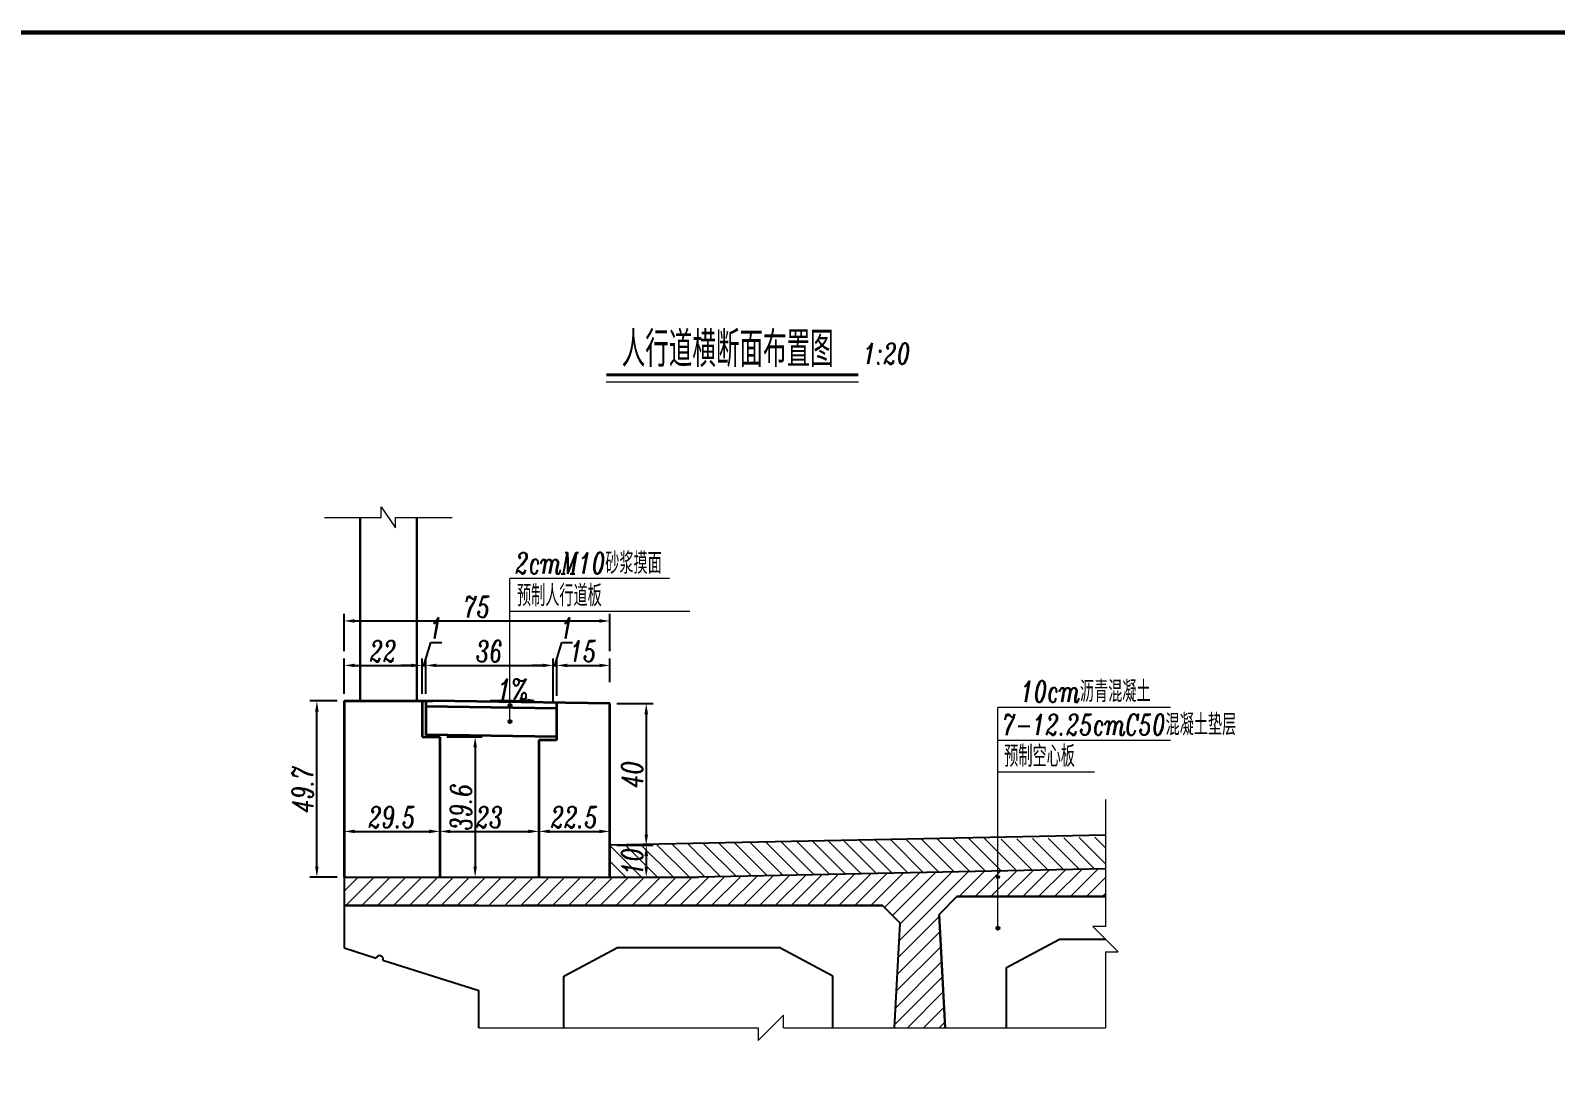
# Model space of a CAD drawing. Header units: millimetres. Extents: x -24082 to -8318, y -18393 to -12453.
# Drawn here: x -17461.1 to -17245.9, y -12601.5 to -12452.8 of the extents above; entities that cross this region are included whole.
import ezdxf
from ezdxf.enums import TextEntityAlignment as Align

# ---------------------------------------------------------------- set-up
doc = ezdxf.new("R2010")
doc.units = ezdxf.units.MM
doc.header["$LTSCALE"] = 12
for name, color, linetype, lineweight in [('Dim', 7, 'Continuous', 18), ('结构线', 4, 'Continuous', 30), ('表格_文字', 3, 'Continuous', 13), ('钢筋线', 5, 'Continuous', 35)]:
    doc.layers.add(name, color=color, linetype=linetype, lineweight=lineweight)
doc.layers.add('TK', color=2, linetype='Continuous')
doc.layers.add('图框', color=5, linetype='Continuous')
doc.styles.add('ffdb', font='italc1.shx', dxfattribs={"width": 0.7, "bigfont": 'fsdb.shx'})
doc.styles.add('FSDB', font='italc1.shx', dxfattribs={"width": 0.75, "bigfont": 'fsdb.shx'})
doc.dimstyles.new('比例20', dxfattribs={"dimtxt": 3, "dimasz": 1.5, "dimexe": 1, "dimexo": 1, "dimgap": 0.5, "dimtad": 1, "dimdec": 1, "dimlfac": 2, "dimdsep": 46, "dimtxsty": 'ffdb', "dimcen": 0, "dimclrd": 3, "dimclre": 3, "dimclrt": 3, "dimadec": 0, "dimazin": 0, "dimtfac": 2.5, "dimtdec": 1, "dimtofl": 0, "dimtmove": 0, "dimatfit": 3, "dimfxl": 1, "dimtolj": 1, "dimtzin": 0, "dimarcsym": 0})
pattern_1 = [(45, (-21783.9525, -12779.0932), (-1.122532, 1.122532), [])]
pattern_2 = [(135, (-21783.9525, -12779.0932), (-1.122532, -1.122532), [])]

# ---------------------------------------------------------------- blocks, each defined once
blk = doc.blocks.new('*D628')
at = {"color": 3, "lineweight": -2, "ltscale": 10}
for p, q in [((-17402.34, -12552.52), (-17397.35, -12552.52)), ((-17398.35, -12554.02), (-17398.35, -12570.84)), ((-17400.93, -12572.34), (-17397.35, -12572.34))]:
    blk.add_line(p, q, dxfattribs=at)
at = {"color": 3, "ltscale": 10}
for points in [[(-17398.6, -12554.02), (-17398.1, -12554.02), (-17398.35, -12552.52)], [(-17398.6, -12570.84), (-17398.1, -12570.84), (-17398.35, -12572.34)]]:
    blk.add_solid(points, dxfattribs=at)
at = {"layer": 'Defpoints', "color": 0, "ltscale": 10}
for p in [(-17403.34, -12552.52), (-17401.93, -12572.34), (-17398.35, -12572.34)]:
    blk.add_point(p, dxfattribs=at)
at = {"color": 3, "ltscale": 10, "insert": (-17400.35, -12562.43), "char_height": 3, "attachment_point": 5, "rotation": 90, "style": 'ffdb'}
blk.add_mtext('\\A1;39.6', dxfattribs=at)
blk = doc.blocks.new('*D629')
at = {"layer": 'Defpoints', "color": 0}
for p in [(-17405.32, -12542.45), (-17405.84, -12547.28), (-17405.32, -12547.36)]:
    blk.add_point(p, dxfattribs=at)
at = {"layer": '钢筋线', "color": 3, "lineweight": -2}
for p, q in [((-17405.58, -12542.45), (-17404.61, -12539.2)), ((-17404.61, -12539.2), (-17403.07, -12539.2)), ((-17405.84, -12546.28), (-17405.84, -12541.45)), ((-17405.32, -12546.36), (-17405.32, -12541.45)), ((-17407.34, -12542.45), (-17408.84, -12542.45)), ((-17405.84, -12542.45), (-17405.32, -12542.45)), ((-17403.82, -12542.45), (-17402.32, -12542.45))]:
    blk.add_line(p, q, dxfattribs=at)
at = {"layer": '钢筋线', "color": 3}
for points in [[(-17407.34, -12542.2), (-17407.34, -12542.7), (-17405.84, -12542.45)], [(-17403.82, -12542.2), (-17403.82, -12542.7), (-17405.32, -12542.45)]]:
    blk.add_solid(points, dxfattribs=at)
at = {"layer": '钢筋线', "color": 3, "insert": (-17403.84, -12537.2), "char_height": 3, "attachment_point": 5, "style": 'ffdb'}
blk.add_mtext('\\A1;1', dxfattribs=at)
blk = doc.blocks.new('*D630')
at = {"layer": 'Defpoints', "color": 0}
for p in [(-17387.34, -12542.45), (-17405.32, -12547.48), (-17387.34, -12548.72)]:
    blk.add_point(p, dxfattribs=at)
at = {"layer": '钢筋线', "color": 3, "lineweight": -2}
for p, q in [((-17405.32, -12546.48), (-17405.32, -12541.45)), ((-17387.34, -12547.72), (-17387.34, -12541.45)), ((-17403.82, -12542.45), (-17388.84, -12542.45))]:
    blk.add_line(p, q, dxfattribs=at)
at = {"layer": '钢筋线', "color": 3}
for points in [[(-17403.82, -12542.2), (-17403.82, -12542.7), (-17405.32, -12542.45)], [(-17388.84, -12542.2), (-17388.84, -12542.7), (-17387.34, -12542.45)]]:
    blk.add_solid(points, dxfattribs=at)
at = {"layer": '钢筋线', "color": 3, "insert": (-17396.33, -12540.45), "char_height": 3, "attachment_point": 5, "style": 'ffdb'}
blk.add_mtext('\\A1;36', dxfattribs=at)
blk = doc.blocks.new('*D631')
at = {"color": 3, "lineweight": -2, "ltscale": 10}
for p, q in [((-17387.09, -12542.45), (-17386.12, -12539.2)), ((-17386.12, -12539.2), (-17384.59, -12539.2)), ((-17387.34, -12547.72), (-17387.34, -12541.45)), ((-17386.84, -12546.73), (-17386.84, -12541.45)), ((-17388.84, -12542.45), (-17390.34, -12542.45)), ((-17387.34, -12542.45), (-17386.84, -12542.45)), ((-17385.34, -12542.45), (-17383.84, -12542.45))]:
    blk.add_line(p, q, dxfattribs=at)
at = {"color": 3, "ltscale": 10}
for points in [[(-17388.84, -12542.2), (-17388.84, -12542.7), (-17387.34, -12542.45)], [(-17385.34, -12542.2), (-17385.34, -12542.7), (-17386.84, -12542.45)]]:
    blk.add_solid(points, dxfattribs=at)
at = {"layer": 'Defpoints', "color": 0, "ltscale": 10}
for p in [(-17386.84, -12542.45), (-17386.84, -12547.73), (-17387.34, -12548.72)]:
    blk.add_point(p, dxfattribs=at)
at = {"color": 3, "ltscale": 10, "insert": (-17385.35, -12537.2), "char_height": 3, "attachment_point": 5, "style": 'ffdb'}
blk.add_mtext('\\A1;1', dxfattribs=at)
blk = doc.blocks.new('*D632')
at = {"color": 3, "lineweight": -2, "ltscale": 10}
for p, q in [((-17386.84, -12546.73), (-17386.84, -12541.45)), ((-17379.34, -12544.83), (-17379.34, -12541.45)), ((-17385.34, -12542.45), (-17380.84, -12542.45))]:
    blk.add_line(p, q, dxfattribs=at)
at = {"color": 3, "ltscale": 10}
for points in [[(-17385.34, -12542.2), (-17385.34, -12542.7), (-17386.84, -12542.45)], [(-17380.84, -12542.2), (-17380.84, -12542.7), (-17379.34, -12542.45)]]:
    blk.add_solid(points, dxfattribs=at)
at = {"layer": 'Defpoints', "color": 0, "ltscale": 10}
for p in [(-17379.34, -12542.45), (-17379.34, -12545.83), (-17386.84, -12547.73)]:
    blk.add_point(p, dxfattribs=at)
at = {"color": 3, "ltscale": 10, "insert": (-17383.09, -12540.45), "char_height": 3, "attachment_point": 5, "style": 'ffdb'}
blk.add_mtext('\\A1;15', dxfattribs=at)
blk = doc.blocks.new('*D633')
at = {"color": 3, "lineweight": -2, "ltscale": 10}
for p, q in [((-17416.84, -12565.7), (-17416.84, -12566.88)), ((-17415.34, -12565.88), (-17404.84, -12565.88)), ((-17403.34, -12565.7), (-17403.34, -12566.88))]:
    blk.add_line(p, q, dxfattribs=at)
at = {"color": 3, "ltscale": 10}
for points in [[(-17415.34, -12565.63), (-17415.34, -12566.13), (-17416.84, -12565.88)], [(-17404.84, -12565.63), (-17404.84, -12566.13), (-17403.34, -12565.88)]]:
    blk.add_solid(points, dxfattribs=at)
at = {"layer": 'Defpoints', "color": 0, "ltscale": 10}
for p in [(-17416.84, -12564.7), (-17403.34, -12564.7), (-17403.34, -12565.88)]:
    blk.add_point(p, dxfattribs=at)
at = {"color": 3, "ltscale": 10, "insert": (-17410.09, -12563.88), "char_height": 3, "attachment_point": 5, "style": 'ffdb'}
blk.add_mtext('\\A1;29.5', dxfattribs=at)
blk = doc.blocks.new('*D634')
at = {"color": 3, "lineweight": -2, "ltscale": 10}
for p, q in [((-17389.34, -12565.88), (-17389.34, -12566.88)), ((-17387.84, -12565.88), (-17380.84, -12565.88)), ((-17379.34, -12566.83), (-17379.34, -12566.88))]:
    blk.add_line(p, q, dxfattribs=at)
at = {"color": 3, "ltscale": 10}
for points in [[(-17387.84, -12565.63), (-17387.84, -12566.13), (-17389.34, -12565.88)], [(-17380.84, -12565.63), (-17380.84, -12566.13), (-17379.34, -12565.88)]]:
    blk.add_solid(points, dxfattribs=at)
at = {"layer": 'Defpoints', "color": 0, "ltscale": 10}
for p in [(-17389.34, -12564.88), (-17379.34, -12565.83), (-17379.34, -12565.88)]:
    blk.add_point(p, dxfattribs=at)
at = {"color": 3, "ltscale": 10, "insert": (-17384.34, -12563.88), "char_height": 3, "attachment_point": 5, "style": 'ffdb'}
blk.add_mtext('\\A1;22.5', dxfattribs=at)
blk = doc.blocks.new('*D627')
at = {"color": 3, "lineweight": -2, "ltscale": 10}
for p, q in [((-17403.34, -12565.7), (-17403.34, -12566.88)), ((-17401.84, -12565.88), (-17390.84, -12565.88)), ((-17389.34, -12565.88), (-17389.34, -12566.88))]:
    blk.add_line(p, q, dxfattribs=at)
at = {"color": 3, "ltscale": 10}
for points in [[(-17401.84, -12565.63), (-17401.84, -12566.13), (-17403.34, -12565.88)], [(-17390.84, -12565.63), (-17390.84, -12566.13), (-17389.34, -12565.88)]]:
    blk.add_solid(points, dxfattribs=at)
at = {"layer": 'Defpoints', "color": 0, "ltscale": 10}
for p in [(-17403.34, -12564.7), (-17389.34, -12564.88), (-17389.34, -12565.88)]:
    blk.add_point(p, dxfattribs=at)
at = {"color": 3, "ltscale": 10, "insert": (-17396.34, -12563.88), "char_height": 3, "attachment_point": 5, "style": 'ffdb'}
blk.add_mtext('\\A1;23', dxfattribs=at)
blk = doc.blocks.new('*D638')
at = {"layer": 'Defpoints', "color": 0, "linetype": 'Continuous'}
for p in [(-17379.34, -12547.84), (-17379.34, -12567.84), (-17374.2, -12567.84)]:
    blk.add_point(p, dxfattribs=at)
at = {"layer": 'Dim', "color": 3, "linetype": 'Continuous', "lineweight": -2}
for p, q in [((-17378.34, -12547.84), (-17373.2, -12547.84)), ((-17374.2, -12549.34), (-17374.2, -12566.34)), ((-17378.34, -12567.84), (-17373.2, -12567.84))]:
    blk.add_line(p, q, dxfattribs=at)
at = {"layer": 'Dim', "color": 3, "linetype": 'Continuous'}
for points in [[(-17374.45, -12549.34), (-17373.95, -12549.34), (-17374.2, -12547.84)], [(-17374.45, -12566.34), (-17373.95, -12566.34), (-17374.2, -12567.84)]]:
    blk.add_solid(points, dxfattribs=at)
at = {"layer": 'Dim', "color": 3, "linetype": 'Continuous', "insert": (-17376.2, -12557.84), "char_height": 3, "attachment_point": 5, "rotation": 90, "style": 'ffdb'}
blk.add_mtext('\\A1;40', dxfattribs=at)
blk = doc.blocks.new('*D639')
at = {"layer": 'Defpoints', "color": 0, "linetype": 'Continuous'}
for p in [(-17379.34, -12567.84), (-17379.34, -12572.34), (-17374.2, -12572.34)]:
    blk.add_point(p, dxfattribs=at)
at = {"layer": 'Dim', "color": 3, "linetype": 'Continuous', "lineweight": -2}
for p, q in [((-17378.34, -12567.84), (-17373.2, -12567.84)), ((-17374.2, -12569.34), (-17374.2, -12570.84)), ((-17378.34, -12572.34), (-17373.2, -12572.34))]:
    blk.add_line(p, q, dxfattribs=at)
at = {"layer": 'Dim', "color": 3, "linetype": 'Continuous'}
for points in [[(-17374.45, -12569.34), (-17373.95, -12569.34), (-17374.2, -12567.84)], [(-17374.45, -12570.84), (-17373.95, -12570.84), (-17374.2, -12572.34)]]:
    blk.add_solid(points, dxfattribs=at)
at = {"layer": 'Dim', "color": 3, "linetype": 'Continuous', "insert": (-17376.2, -12570.09), "char_height": 3, "attachment_point": 5, "rotation": 90, "style": 'ffdb'}
blk.add_mtext('\\A1;10', dxfattribs=at)
blk = doc.blocks.new('*D640')
at = {"color": 3, "lineweight": -2, "ltscale": 10}
for p, q in [((-17417.84, -12547.47), (-17421.69, -12547.47)), ((-17420.69, -12570.84), (-17420.69, -12548.97)), ((-17417.84, -12572.34), (-17421.69, -12572.34))]:
    blk.add_line(p, q, dxfattribs=at)
at = {"color": 3, "ltscale": 10}
for points in [[(-17420.94, -12548.97), (-17420.44, -12548.97), (-17420.69, -12547.47)], [(-17420.94, -12570.84), (-17420.44, -12570.84), (-17420.69, -12572.34)]]:
    blk.add_solid(points, dxfattribs=at)
at = {"layer": 'Defpoints', "color": 0, "ltscale": 10}
for p in [(-17420.69, -12547.47), (-17416.84, -12547.47), (-17416.84, -12572.34)]:
    blk.add_point(p, dxfattribs=at)
at = {"color": 3, "ltscale": 10, "insert": (-17422.69, -12559.91), "char_height": 3, "attachment_point": 5, "rotation": 90, "style": 'ffdb'}
blk.add_mtext('\\A1;49.7', dxfattribs=at)
blk = doc.blocks.new('*D641')
at = {"layer": 'Defpoints', "color": 0, "linetype": 'Continuous'}
for p in [(-17405.84, -12542.45), (-17416.84, -12547.47), (-17405.84, -12547.47)]:
    blk.add_point(p, dxfattribs=at)
at = {"layer": 'Dim', "color": 3, "linetype": 'Continuous', "lineweight": -2}
for p, q in [((-17416.84, -12546.47), (-17416.84, -12541.45)), ((-17405.84, -12546.47), (-17405.84, -12541.45)), ((-17415.34, -12542.45), (-17407.34, -12542.45))]:
    blk.add_line(p, q, dxfattribs=at)
at = {"layer": 'Dim', "color": 3, "linetype": 'Continuous'}
for points in [[(-17415.34, -12542.2), (-17415.34, -12542.7), (-17416.84, -12542.45)], [(-17407.34, -12542.2), (-17407.34, -12542.7), (-17405.84, -12542.45)]]:
    blk.add_solid(points, dxfattribs=at)
at = {"layer": 'Dim', "color": 3, "linetype": 'Continuous', "insert": (-17411.34, -12540.45), "char_height": 3, "attachment_point": 5, "style": 'ffdb'}
blk.add_mtext('\\A1;22', dxfattribs=at)
blk = doc.blocks.new('*D642')
at = {"color": 3, "lineweight": -2, "ltscale": 10}
for p, q in [((-17416.84, -12540.45), (-17416.84, -12535.17)), ((-17379.34, -12540.45), (-17379.34, -12535.17)), ((-17415.34, -12536.17), (-17380.84, -12536.17))]:
    blk.add_line(p, q, dxfattribs=at)
at = {"color": 3, "ltscale": 10}
for points in [[(-17415.34, -12535.92), (-17415.34, -12536.42), (-17416.84, -12536.17)], [(-17380.84, -12535.92), (-17380.84, -12536.42), (-17379.34, -12536.17)]]:
    blk.add_solid(points, dxfattribs=at)
at = {"layer": 'Defpoints', "color": 0, "ltscale": 10}
for p in [(-17379.34, -12536.17), (-17416.84, -12541.45), (-17379.34, -12541.45)]:
    blk.add_point(p, dxfattribs=at)
at = {"color": 3, "ltscale": 10, "insert": (-17398.09, -12534.17), "char_height": 3, "attachment_point": 5, "style": 'ffdb'}
blk.add_mtext('\\A1;75', dxfattribs=at)

msp = doc.modelspace()

# ---------------------------------------------------------------- hatches: boundary and pattern name
at = {"ltscale": 10}
h = msp.add_hatch(color=256, dxfattribs=at)
edge = h.paths.add_edge_path()
edge.add_arc((-17393.436, -12548.106), 0.22, 0, 360)
h = msp.add_hatch(color=256, dxfattribs=at)
edge = h.paths.add_edge_path()
edge.add_arc((-17393.436, -12550.367), 0.22, 0, 360)
h = msp.add_hatch(color=256, dxfattribs=at)
edge = h.paths.add_edge_path()
edge.add_arc((-17324.562, -12579.539), 0.22, 0, 360)
at = {"layer": '表格_文字'}
h = msp.add_hatch(dxfattribs=at)
h.set_pattern_fill('ANSI31', color=256, angle=90, style=0)
h.set_pattern_definition(pattern_2)
h.paths.add_polyline_path([(-17324.562, -12566.74), (-17379.344, -12567.844), (-17379.344, -12572.345), (-17366.844, -12572.345), (-17324.562, -12571.493)])
h.paths.add_polyline_path([(-17378.455, -12571.345), (-17378.455, -12568.845), (-17373.955, -12568.845), (-17373.955, -12571.345)], flags=24)
h = msp.add_hatch(dxfattribs=at)
h.set_pattern_fill('ANSI31', color=256, angle=90, style=0)
h.set_pattern_definition(pattern_2)
h.paths.add_polyline_path([(-17309.376, -12566.686), (-17324.562, -12566.992), (-17324.562, -12571.493), (-17309.376, -12571.187)])
h = msp.add_hatch(dxfattribs=at)
h.set_pattern_fill('ANSI31', color=256, style=0)
h.set_pattern_definition(pattern_1)
h.paths.add_polyline_path([(-17416.844, -12572.345), (-17416.844, -12576.338), (-17397.844, -12576.338), (-17397.844, -12576.338), (-17391.844, -12576.338), (-17340.844, -12576.338), (-17338.344, -12578.838), (-17339.15, -12593.607), (-17331.995, -12593.607), (-17332.869, -12577.588), (-17330.369, -12575.088), (-17324.562, -12575.088), (-17324.562, -12572.533, -0.4142136), (-17324.782, -12572.313, -0.4142136), (-17324.562, -12572.093), (-17324.562, -12571.493), (-17366.844, -12572.345)])
h = msp.add_hatch(color=256, dxfattribs=at)
edge = h.paths.add_edge_path()
edge.add_arc((-17324.562, -12572.313), 0.22, 0, 360)
h = msp.add_hatch(dxfattribs=at)
h.set_pattern_fill('ANSI31', color=256, style=0)
h.set_pattern_definition(pattern_1)
h.paths.add_polyline_path([(-17309.376, -12571.187), (-17324.562, -12571.493), (-17324.562, -12572.093, -0.4142136), (-17324.342, -12572.313, -0.4142136), (-17324.562, -12572.533), (-17324.562, -12575.088), (-17309.376, -12575.088)])

# ---------------------------------------------------------------- linework, layer by layer
at = {"const_width": 0.6}
msp.add_lwpolyline([(-17558.125, -12453.118), (-17138.125, -12453.118), (-17138.125, -12750.118), (-17558.125, -12750.118)], close=True, dxfattribs=at)
at = {"ltscale": 10}
for centre in [(-17393.436, -12548.106), (-17393.436, -12550.367), (-17324.562, -12579.539)]:
    msp.add_circle(centre, 0.22, dxfattribs=at)
at = {"layer": 'Dim', "linetype": 'Continuous'}
msp.add_lwpolyline([(-17419.594, -12521.544), (-17411.594, -12521.544), (-17411.594, -12520.044), (-17409.594, -12523.044), (-17409.594, -12521.544), (-17401.594, -12521.544)], dxfattribs=at)
at = {"layer": 'TK', "color": 4, "linetype": 'Continuous'}
for p, q in [((-17309.376, -12566.434), (-17379.344, -12567.844)), ((-17416.844, -12572.343), (-17416.844, -12582.338)), ((-17416.844, -12572.345), (-17366.844, -12572.345)), ((-17309.376, -12571.187), (-17366.844, -12572.345)), ((-17416.844, -12576.338), (-17340.844, -12576.338)), ((-17414.344, -12576.338), (-17391.844, -12576.338)), ((-17340.844, -12576.338), (-17391.844, -12576.338)), ((-17338.344, -12578.838), (-17340.844, -12576.338)), ((-17330.369, -12575.088), (-17332.869, -12577.588)), ((-17309.376, -12575.088), (-17330.369, -12575.088)), ((-17339.15, -12593.607), (-17338.344, -12578.838)), ((-17332.869, -12577.588), (-17331.995, -12593.607)), ((-17416.844, -12582.338), (-17412.321, -12583.766)), ((-17385.844, -12586.338), (-17378.344, -12582.338)), ((-17355.344, -12582.338), (-17378.344, -12582.338)), ((-17347.844, -12586.338), (-17355.344, -12582.338)), ((-17323.369, -12585.088), (-17315.869, -12581.088)), ((-17315.869, -12581.088), (-17309.376, -12581.088)), ((-17411.367, -12584.067), (-17397.844, -12588.338)), ((-17323.369, -12593.607), (-17323.369, -12585.088)), ((-17385.844, -12593.607), (-17385.844, -12586.338)), ((-17347.844, -12593.607), (-17347.844, -12586.338)), ((-17397.844, -12593.607), (-17397.844, -12588.338))]:
    msp.add_line(p, q, dxfattribs=at)
at = {"layer": 'TK', "color": 7, "linetype": 'Continuous'}
for p, q in [((-17397.844, -12576.338), (-17416.844, -12576.338)), ((-17397.844, -12576.338), (-17416.844, -12576.338)), ((-17340.844, -12576.338), (-17338.344, -12578.838)), ((-17330.369, -12575.088), (-17332.869, -12577.588)), ((-17330.369, -12575.088), (-17309.376, -12575.088)), ((-17339.15, -12593.607), (-17338.344, -12578.838)), ((-17331.995, -12593.607), (-17332.869, -12577.588))]:
    msp.add_line(p, q, dxfattribs=at)
at = {"layer": 'TK', "color": 4, "linetype": 'Continuous'}
msp.add_arc((-17411.844, -12583.917), 0.5, 342.47443, 162.47443, dxfattribs=at)
at = {"layer": '图框', "color": 0}
msp.add_lwpolyline([(-17558.125, -12453.118), (-17138.125, -12453.118), (-17138.125, -12750.118), (-17558.125, -12750.118)], close=True, dxfattribs=at)
at = {"layer": '结构线', "color": 4, "linetype": 'Continuous'}
for p, q in [((-17414.594, -12547.469), (-17414.594, -12521.544)), ((-17406.594, -12547.469), (-17406.594, -12521.544))]:
    msp.add_line(p, q, dxfattribs=at)
at = {"layer": '表格_文字', "ltscale": 10}
msp.add_line((-17379.848, -12502.423), (-17344.244, -12502.423), dxfattribs=at)
at = {"layer": '表格_文字'}
for p, q in [((-17370.918, -12530.165), (-17393.436, -12530.165)), ((-17393.436, -12550.367), (-17393.436, -12530.165)), ((-17368.037, -12534.852), (-17393.436, -12534.852)), ((-17396.189, -12547.309), (-17390.022, -12547.402)), ((-17391.989, -12547.051), (-17391.994, -12547.372)), ((-17390.022, -12547.402), (-17391.989, -12547.051)), ((-17324.562, -12579.759), (-17324.562, -12548.377)), ((-17300.189, -12548.377), (-17324.562, -12548.377)), ((-17300.189, -12553.064), (-17324.562, -12553.064)), ((-17310.914, -12557.52), (-17324.562, -12557.52)), ((-17309.376, -12561.369), (-17309.376, -12579.282)), ((-17309.376, -12579.282), (-17311.166, -12579.282)), ((-17311.166, -12579.282), (-17307.586, -12582.894)), ((-17309.376, -12582.894), (-17307.586, -12582.894)), ((-17309.376, -12582.894), (-17309.376, -12593.607)), ((-17397.844, -12593.607), (-17358.418, -12593.607)), ((-17354.806, -12591.817), (-17358.418, -12595.397)), ((-17358.418, -12593.607), (-17358.418, -12595.397)), ((-17354.806, -12593.607), (-17354.806, -12591.817)), ((-17354.806, -12593.607), (-17309.376, -12593.607))]:
    msp.add_line(p, q, dxfattribs=at)
at = {"layer": '表格_文字', "ltscale": 10, "const_width": 0.4}
msp.add_lwpolyline([(-17379.848, -12501.423), (-17344.244, -12501.423)], dxfattribs=at)
at = {"layer": '表格_文字'}
msp.add_circle((-17324.562, -12572.313), 0.22, dxfattribs=at)
at = {"layer": '钢筋线', "color": 1}
for p, q in [((-17416.844, -12547.469), (-17416.844, -12572.345)), ((-17416.844, -12547.469), (-17404.373, -12547.469)), ((-17416.844, -12547.469), (-17405.844, -12547.469)), ((-17405.844, -12547.469), (-17405.844, -12552.52)), ((-17405.844, -12547.469), (-17405.844, -12552.52)), ((-17405.322, -12547.476), (-17405.31, -12552.268)), ((-17386.844, -12548.544), (-17405.32, -12548.267)), ((-17379.344, -12547.844), (-17404.385, -12547.468)), ((-17386.844, -12547.732), (-17386.844, -12553.017)), ((-17379.344, -12572.345), (-17379.344, -12547.844)), ((-17405.844, -12552.52), (-17403.344, -12552.52)), ((-17386.844, -12552.545), (-17405.31, -12552.268)), ((-17403.344, -12552.52), (-17403.344, -12572.345)), ((-17389.344, -12553.017), (-17389.344, -12572.345)), ((-17386.844, -12553.017), (-17389.344, -12553.017))]:
    msp.add_line(p, q, dxfattribs=at)

# ---------------------------------------------------------------- texts
at = {"layer": '表格_文字', "width": 0.7}
for s, height, style, p in [('人行道横断面布置图', 5, 'ffdb', (-17377.666, -12500.314)), ('2cmM10砂浆摸面', 3, 'FSDB', (-17392.673, -12529.514)), ('预制人行道板', 3, 'FSDB', (-17392.445, -12534.098)), ('10cm沥青混凝土', 3, 'FSDB', (-17321.361, -12547.623)), ('7-12.25cmC50混凝土垫层', 3, 'FSDB', (-17323.941, -12552.31)), ('预制空心板', 3, 'FSDB', (-17323.67, -12556.767))]:
    msp.add_text(s, height=height, dxfattribs=dict(at, style=style)).set_placement(p)
at = {"layer": '表格_文字', "style": 'FSDB', "width": 0.7}
msp.add_text('1:20', height=3, dxfattribs=at).set_placement((-17340.265, -12498.441, 266.078), align=Align.MIDDLE_CENTER)
at = {"layer": '表格_文字', "insert": (-17395.195, -12544.336), "char_height": 3, "width": 93, "attachment_point": 1, "style": 'FSDB'}
msp.add_mtext('1%', dxfattribs=at)

# ---------------------------------------------------------------- dimensions: what is measured, and where the dimension line sits
at = {"color": 1, "ltscale": 10}
for base, p1, p2, picture, middle in [((-17379.344, -12536.173), (-17416.844, -12541.445), (-17379.344, -12541.445), '*D642', (-17398.094, -12534.173)), ((-17386.844, -12542.445), (-17387.344, -12548.724), (-17386.844, -12547.732), '*D631', (-17385.619, -12537.195)), ((-17379.344, -12542.445), (-17386.844, -12547.732), (-17379.344, -12545.834), '*D632', (-17383.094, -12540.445))]:
    dim = msp.add_linear_dim(base=base, p1=p1, p2=p2, dimstyle='比例20', override={"dimtmove": 1}, dxfattribs=at)
    dim.commit()
    dim.dimension.update_dxf_attribs({"geometry": picture, "text_midpoint": middle})
dim = msp.add_aligned_dim(p1=(-17416.844, -12572.343), p2=(-17416.844, -12547.469), distance=3.848, dimstyle='比例20', dxfattribs=at)
dim.commit()
dim.dimension.update_dxf_attribs({"geometry": '*D640', "text_midpoint": (-17422.692, -12559.906)})
dim = msp.add_linear_dim(base=(-17398.353, -12572.345), p1=(-17403.344, -12552.5204), p2=(-17401.9294, -12572.345), angle=90, dimstyle='比例20', dxfattribs=at)
dim.commit()
dim.dimension.update_dxf_attribs({"geometry": '*D628', "text_midpoint": (-17400.353, -12562.4327)})
for base, p1, p2, text, picture, middle in [((-17403.344, -12565.88), (-17416.844, -12564.695), (-17403.344, -12564.695), '29.5', '*D633', (-17410.094, -12563.88)), ((-17389.344, -12565.88), (-17403.344, -12564.695), (-17389.344, -12564.88), '23', '*D627', (-17396.344, -12563.88)), ((-17379.344, -12565.88), (-17389.344, -12564.88), (-17379.344, -12565.834), '22.5', '*D634', (-17384.344, -12563.88))]:
    dim = msp.add_linear_dim(base=base, p1=p1, p2=p2, text=text, dimstyle='比例20', dxfattribs=at)
    dim.commit()
    dim.dimension.update_dxf_attribs({"geometry": picture, "text_midpoint": middle})
at = {"layer": 'Dim', "linetype": 'Continuous'}
for p1, p2, distance, picture, middle in [((-17416.844, -12547.469), (-17405.844, -12547.469), 5.024, '*D641', (-17411.344, -12540.445)), ((-17379.344, -12547.844), (-17379.344, -12567.844), 5.139, '*D638', (-17376.205, -12557.844))]:
    dim = msp.add_aligned_dim(p1=p1, p2=p2, distance=distance, dimstyle='比例20', dxfattribs=at)
    dim.commit()
    dim.dimension.update_dxf_attribs({"geometry": picture, "text_midpoint": middle})
dim = msp.add_aligned_dim(p1=(-17379.344, -12567.844), p2=(-17379.344, -12572.345), distance=5.139, text='10', dimstyle='比例20', dxfattribs=at)
dim.commit()
dim.dimension.update_dxf_attribs({"geometry": '*D639', "text_midpoint": (-17376.205, -12570.095)})
at = {"layer": '钢筋线', "color": 1}
for base, p1, p2, picture, middle in [((-17405.322, -12542.445), (-17405.844, -12547.281), (-17405.322, -12547.364), '*D629', (-17404.108, -12537.195)), ((-17387.344, -12542.445), (-17405.322, -12547.476), (-17387.344, -12548.724), '*D630', (-17396.333, -12540.445))]:
    dim = msp.add_linear_dim(base=base, p1=p1, p2=p2, dimstyle='比例20', override={"dimtmove": 1}, dxfattribs=at)
    dim.commit()
    dim.dimension.update_dxf_attribs({"geometry": picture, "text_midpoint": middle})

doc.saveas('drawing.dxf')
